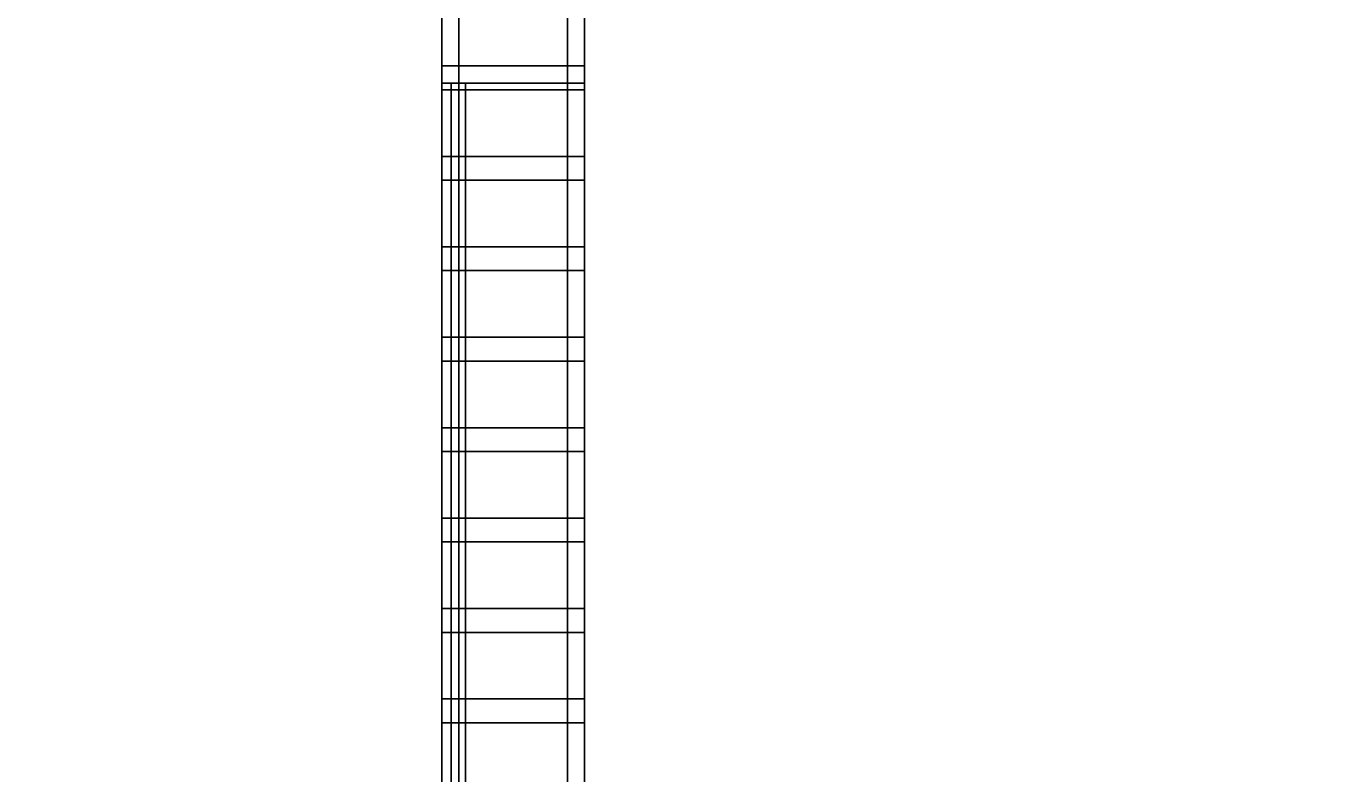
# Model space of a CAD drawing. Extents: x 0 to 4956, y -4930 to 0.
# Drawn here: x 1364 to 2729, y -2613 to -1827 of the extents above; entities that cross this region are included whole.
import ezdxf

# ---------------------------------------------------------------- set-up
doc = ezdxf.new("R2010")
doc.units = 0
for name, color, linetype in [('LAYER0', 7, 'CONTINUOUS'), ('LAYER1278', 45, 'CONTINUOUS'), ('LAYER1281', 45, 'CONTINUOUS'), ('LAYER1284', 45, 'CONTINUOUS'), ('LAYER1286', 45, 'CONTINUOUS'), ('LAYER1289', 45, 'CONTINUOUS'), ('LAYER1293', 45, 'CONTINUOUS'), ('LAYER1294', 45, 'CONTINUOUS'), ('LAYER1296', 45, 'CONTINUOUS'), ('LAYER1297', 45, 'CONTINUOUS'), ('LAYER1298', 45, 'CONTINUOUS'), ('LAYER1299', 45, 'CONTINUOUS'), ('LAYER1300', 45, 'CONTINUOUS'), ('LAYER1306', 45, 'CONTINUOUS'), ('LAYER1307', 45, 'CONTINUOUS'), ('LAYER1313', 45, 'CONTINUOUS'), ('LAYER1314', 45, 'CONTINUOUS'), ('LAYER1315', 45, 'CONTINUOUS'), ('LAYER1316', 45, 'CONTINUOUS'), ('LAYER1317', 45, 'CONTINUOUS'), ('LAYER1318', 45, 'CONTINUOUS'), ('LAYER1319', 45, 'CONTINUOUS'), ('LAYER1320', 45, 'CONTINUOUS'), ('LAYER1327', 45, 'CONTINUOUS'), ('LAYER1328', 45, 'CONTINUOUS'), ('LAYER1329', 45, 'CONTINUOUS'), ('LAYER1330', 45, 'CONTINUOUS'), ('LAYER1331', 45, 'CONTINUOUS'), ('LAYER1332', 45, 'CONTINUOUS'), ('LAYER1333', 45, 'CONTINUOUS'), ('LAYER1334', 45, 'CONTINUOUS')]:
    doc.layers.add(name, color=color, linetype=linetype)

msp = doc.modelspace()

# ---------------------------------------------------------------- linework, layer by layer
at = {"layer": 'LAYER0', "invisible_edges": 1}
for points in [[(4956, 0), (0, -4930), (0, 0), (4956, 0)], [(4956, -4930, 5), (0, 0, 5), (0, -4930, 5), (4956, -4930, 5)], [(0, 0, 5), (4956, -4930, 5), (4956, 0, 5), (0, 0, 5)], [(0, -4930), (4956, 0), (4956, -4930), (0, -4930)]]:
    msp.add_3dface(points, dxfattribs=at)
at = {"layer": 'LAYER1278', "invisible_edges": 1}
for points in [[(1801, -3389, 2549), (1819, -1394, 2549), (1819, -3389, 2549), (1801, -3389, 2549)], [(1819, -1394, 2549), (1801, -3389, 2549), (1801, -1394, 2549), (1819, -1394, 2549)], [(1801, -1394, 2649), (1819, -3389, 2649), (1819, -1394, 2649), (1801, -1394, 2649)], [(1819, -3389, 2649), (1801, -1394, 2649), (1801, -3389, 2649), (1819, -3389, 2649)], [(1801, -3389, 2549), (1801, -1394, 2649), (1801, -1394, 2549), (1801, -3389, 2549)], [(1801, -1394, 2649), (1801, -3389, 2549), (1801, -3389, 2649), (1801, -1394, 2649)], [(1819, -3389, 2649), (1819, -1394, 2549), (1819, -1394, 2649), (1819, -3389, 2649)], [(1819, -1394, 2549), (1819, -3389, 2649), (1819, -3389, 2549), (1819, -1394, 2549)]]:
    msp.add_3dface(points, dxfattribs=at)
at = {"layer": 'LAYER1281', "invisible_edges": 1}
for points in [[(1801, -3389, 5), (1819, -1412, 5), (1819, -3389, 5), (1801, -3389, 5)], [(1819, -1412, 5), (1801, -3389, 5), (1801, -1412, 5), (1819, -1412, 5)], [(1801, -1412, 75), (1819, -3389, 75), (1819, -1412, 75), (1801, -1412, 75)], [(1819, -3389, 75), (1801, -1412, 75), (1801, -3389, 75), (1819, -3389, 75)], [(1801, -3389, 5), (1801, -1412, 75), (1801, -1412, 5), (1801, -3389, 5)], [(1801, -1412, 75), (1801, -3389, 5), (1801, -3389, 75), (1801, -1412, 75)], [(1819, -3389, 75), (1819, -1412, 5), (1819, -1412, 75), (1819, -3389, 75)], [(1819, -1412, 5), (1819, -3389, 75), (1819, -3389, 5), (1819, -1412, 5)]]:
    msp.add_3dface(points, dxfattribs=at)
at = {"layer": 'LAYER1284', "invisible_edges": 1}
for points in [[(1811, -3111, 1857), (1811, -1887, 1123), (1811, -3111, 1123), (1811, -3111, 1857)], [(1811, -1887, 1123), (1811, -3111, 1857), (1811, -1887, 1857), (1811, -1887, 1123)], [(1826, -3111, 1123), (1811, -1887, 1123), (1826, -1887, 1123), (1826, -3111, 1123)], [(1811, -1887, 1123), (1826, -3111, 1123), (1811, -3111, 1123), (1811, -1887, 1123)], [(1826, -1887, 1857), (1811, -1887, 1123), (1811, -1887, 1857), (1826, -1887, 1857)], [(1811, -1887, 1123), (1826, -1887, 1857), (1826, -1887, 1123), (1811, -1887, 1123)], [(1811, -3111, 1857), (1826, -1887, 1857), (1811, -1887, 1857), (1811, -3111, 1857)], [(1826, -1887, 1857), (1811, -3111, 1857), (1826, -3111, 1857), (1826, -1887, 1857)], [(1826, -1887, 1857), (1826, -3111, 1123), (1826, -1887, 1123), (1826, -1887, 1857)], [(1826, -3111, 1123), (1826, -1887, 1857), (1826, -3111, 1857), (1826, -3111, 1123)]]:
    msp.add_3dface(points, dxfattribs=at)
at = {"layer": 'LAYER1286', "invisible_edges": 1}
for points in [[(1933, -3389, 2549), (1951, -1544, 2549), (1951, -3389, 2549), (1933, -3389, 2549)], [(1951, -1544, 2549), (1933, -3389, 2549), (1933, -1544, 2549), (1951, -1544, 2549)], [(1933, -1544, 2649), (1951, -3389, 2649), (1951, -1544, 2649), (1933, -1544, 2649)], [(1951, -3389, 2649), (1933, -1544, 2649), (1933, -3389, 2649), (1951, -3389, 2649)], [(1933, -3389, 2549), (1933, -1544, 2649), (1933, -1544, 2549), (1933, -3389, 2549)], [(1933, -1544, 2649), (1933, -3389, 2549), (1933, -3389, 2649), (1933, -1544, 2649)], [(1951, -3389, 2649), (1951, -1544, 2549), (1951, -1544, 2649), (1951, -3389, 2649)], [(1951, -1544, 2549), (1951, -3389, 2649), (1951, -3389, 2549), (1951, -1544, 2549)]]:
    msp.add_3dface(points, dxfattribs=at)
at = {"layer": 'LAYER1289', "invisible_edges": 1}
for points in [[(1951, -3129, 1857), (1801, -1869, 1857), (1951, -1869, 1857), (1951, -3129, 1857)], [(1801, -1869, 1857), (1951, -3129, 1857), (1801, -3129, 1857), (1801, -1869, 1857)], [(1951, -1869, 1875), (1801, -1869, 1857), (1801, -1869, 1875), (1951, -1869, 1875)], [(1801, -1869, 1857), (1951, -1869, 1875), (1951, -1869, 1857), (1801, -1869, 1857)], [(1801, -3129, 1875), (1801, -1869, 1857), (1801, -3129, 1857), (1801, -3129, 1875)], [(1801, -1869, 1857), (1801, -3129, 1875), (1801, -1869, 1875), (1801, -1869, 1857)], [(1801, -3129, 1875), (1951, -1869, 1875), (1801, -1869, 1875), (1801, -3129, 1875)], [(1951, -1869, 1875), (1801, -3129, 1875), (1951, -3129, 1875), (1951, -1869, 1875)], [(1951, -1869, 1875), (1951, -3129, 1857), (1951, -1869, 1857), (1951, -1869, 1875)], [(1951, -3129, 1857), (1951, -1869, 1875), (1951, -3129, 1875), (1951, -3129, 1857)]]:
    msp.add_3dface(points, dxfattribs=at)
at = {"layer": 'LAYER1293', "invisible_edges": 1}
for points in [[(1951, -3129, 1105), (1801, -1869, 1105), (1951, -1869, 1105), (1951, -3129, 1105)], [(1801, -1869, 1105), (1951, -3129, 1105), (1801, -3129, 1105), (1801, -1869, 1105)], [(1951, -1869, 1123), (1801, -1869, 1105), (1801, -1869, 1123), (1951, -1869, 1123)], [(1801, -1869, 1105), (1951, -1869, 1123), (1951, -1869, 1105), (1801, -1869, 1105)], [(1801, -3129, 1123), (1801, -1869, 1105), (1801, -3129, 1105), (1801, -3129, 1123)], [(1801, -1869, 1105), (1801, -3129, 1123), (1801, -1869, 1123), (1801, -1869, 1105)], [(1801, -3129, 1123), (1951, -1869, 1123), (1801, -1869, 1123), (1801, -3129, 1123)], [(1951, -1869, 1123), (1801, -3129, 1123), (1951, -3129, 1123), (1951, -1869, 1123)], [(1951, -1869, 1123), (1951, -3129, 1105), (1951, -1869, 1105), (1951, -1869, 1123)], [(1951, -3129, 1105), (1951, -1869, 1123), (1951, -3129, 1123), (1951, -3129, 1105)]]:
    msp.add_3dface(points, dxfattribs=at)
at = {"layer": 'LAYER1294', "invisible_edges": 1}
for points in [[(1933, -2534, 2534), (1933, -2464, 1893), (1933, -2534, 1893), (1933, -2534, 2534)], [(1933, -2464, 1893), (1933, -2534, 2534), (1933, -2464, 2534), (1933, -2464, 1893)], [(1951, -2534, 1893), (1933, -2464, 1893), (1951, -2464, 1893), (1951, -2534, 1893)], [(1933, -2464, 1893), (1951, -2534, 1893), (1933, -2534, 1893), (1933, -2464, 1893)], [(1951, -2464, 2534), (1933, -2464, 1893), (1933, -2464, 2534), (1951, -2464, 2534)], [(1933, -2464, 1893), (1951, -2464, 2534), (1951, -2464, 1893), (1933, -2464, 1893)], [(1933, -2534, 2534), (1951, -2464, 2534), (1933, -2464, 2534), (1933, -2534, 2534)], [(1951, -2464, 2534), (1933, -2534, 2534), (1951, -2534, 2534), (1951, -2464, 2534)], [(1951, -2464, 2534), (1951, -2534, 1893), (1951, -2464, 1893), (1951, -2464, 2534)], [(1951, -2534, 1893), (1951, -2464, 2534), (1951, -2534, 2534), (1951, -2534, 1893)], [(1951, -2534, 1893), (1933, -2534, 2534), (1933, -2534, 1893), (1951, -2534, 1893)], [(1933, -2534, 2534), (1951, -2534, 1893), (1951, -2534, 2534), (1933, -2534, 2534)]]:
    msp.add_3dface(points, dxfattribs=at)
at = {"layer": 'LAYER1296', "invisible_edges": 1}
for points in [[(1951, -3389, 75), (1801, -1394, 75), (1951, -1394, 75), (1951, -3389, 75)], [(1801, -1394, 75), (1951, -3389, 75), (1801, -3389, 75), (1801, -1394, 75)], [(1801, -3389, 90), (1801, -1394, 75), (1801, -3389, 75), (1801, -3389, 90)], [(1801, -1394, 75), (1801, -3389, 90), (1801, -1394, 90), (1801, -1394, 75)], [(1801, -3389, 90), (1951, -1394, 90), (1801, -1394, 90), (1801, -3389, 90)], [(1951, -1394, 90), (1801, -3389, 90), (1951, -3389, 90), (1951, -1394, 90)], [(1951, -1394, 90), (1951, -3389, 75), (1951, -1394, 75), (1951, -1394, 90)], [(1951, -3389, 75), (1951, -1394, 90), (1951, -3389, 90), (1951, -3389, 75)]]:
    msp.add_3dface(points, dxfattribs=at)
at = {"layer": 'LAYER1297', "invisible_edges": 1}
for points in [[(1951, -1869, 1123), (1801, -1887, 1123), (1801, -1869, 1123), (1951, -1869, 1123)], [(1801, -1887, 1123), (1951, -1869, 1123), (1951, -1887, 1123), (1801, -1887, 1123)], [(1801, -1869, 1857), (1801, -1887, 1123), (1801, -1887, 1857), (1801, -1869, 1857)], [(1801, -1887, 1123), (1801, -1869, 1857), (1801, -1869, 1123), (1801, -1887, 1123)], [(1951, -1887, 1857), (1801, -1869, 1857), (1801, -1887, 1857), (1951, -1887, 1857)], [(1801, -1869, 1857), (1951, -1887, 1857), (1951, -1869, 1857), (1801, -1869, 1857)], [(1801, -1869, 1857), (1951, -1869, 1123), (1801, -1869, 1123), (1801, -1869, 1857)], [(1951, -1869, 1123), (1801, -1869, 1857), (1951, -1869, 1857), (1951, -1869, 1123)], [(1951, -1869, 1123), (1951, -1887, 1857), (1951, -1887, 1123), (1951, -1869, 1123)], [(1951, -1887, 1857), (1951, -1869, 1123), (1951, -1869, 1857), (1951, -1887, 1857)], [(1951, -1887, 1857), (1801, -1887, 1123), (1951, -1887, 1123), (1951, -1887, 1857)], [(1801, -1887, 1123), (1951, -1887, 1857), (1801, -1887, 1857), (1801, -1887, 1123)]]:
    msp.add_3dface(points, dxfattribs=at)
at = {"layer": 'LAYER1298', "invisible_edges": 1}
for points in [[(1951, -3389, 2534), (1801, -1394, 2534), (1951, -1394, 2534), (1951, -3389, 2534)], [(1801, -1394, 2534), (1951, -3389, 2534), (1801, -3389, 2534), (1801, -1394, 2534)], [(1801, -3389, 2549), (1801, -1394, 2534), (1801, -3389, 2534), (1801, -3389, 2549)], [(1801, -1394, 2534), (1801, -3389, 2549), (1801, -1394, 2549), (1801, -1394, 2534)], [(1801, -3389, 2549), (1951, -1394, 2549), (1801, -1394, 2549), (1801, -3389, 2549)], [(1951, -1394, 2549), (1801, -3389, 2549), (1951, -3389, 2549), (1951, -1394, 2549)], [(1951, -1394, 2549), (1951, -3389, 2534), (1951, -1394, 2534), (1951, -1394, 2549)], [(1951, -3389, 2534), (1951, -1394, 2549), (1951, -3389, 2549), (1951, -3389, 2534)]]:
    msp.add_3dface(points, dxfattribs=at)
at = {"layer": 'LAYER1299', "invisible_edges": 1}
for points in [[(1933, -3389, 5), (1951, -1412, 5), (1951, -3389, 5), (1933, -3389, 5)], [(1951, -1412, 5), (1933, -3389, 5), (1933, -1412, 5), (1951, -1412, 5)], [(1933, -1412, 75), (1951, -3389, 75), (1951, -1412, 75), (1933, -1412, 75)], [(1951, -3389, 75), (1933, -1412, 75), (1933, -3389, 75), (1951, -3389, 75)], [(1933, -3389, 5), (1933, -1412, 75), (1933, -1412, 5), (1933, -3389, 5)], [(1933, -1412, 75), (1933, -3389, 5), (1933, -3389, 75), (1933, -1412, 75)], [(1951, -3389, 75), (1951, -1412, 5), (1951, -1412, 75), (1951, -3389, 75)], [(1951, -1412, 5), (1951, -3389, 75), (1951, -3389, 5), (1951, -1412, 5)]]:
    msp.add_3dface(points, dxfattribs=at)
at = {"layer": 'LAYER1300', "invisible_edges": 1}
for points in [[(1801, -2534, 2534), (1801, -2464, 1875), (1801, -2534, 1875), (1801, -2534, 2534)], [(1801, -2464, 1875), (1801, -2534, 2534), (1801, -2464, 2534), (1801, -2464, 1875)], [(1819, -2534, 1875), (1801, -2464, 1875), (1819, -2464, 1875), (1819, -2534, 1875)], [(1801, -2464, 1875), (1819, -2534, 1875), (1801, -2534, 1875), (1801, -2464, 1875)], [(1819, -2464, 2534), (1801, -2464, 1875), (1801, -2464, 2534), (1819, -2464, 2534)], [(1801, -2464, 1875), (1819, -2464, 2534), (1819, -2464, 1875), (1801, -2464, 1875)], [(1801, -2534, 2534), (1819, -2464, 2534), (1801, -2464, 2534), (1801, -2534, 2534)], [(1819, -2464, 2534), (1801, -2534, 2534), (1819, -2534, 2534), (1819, -2464, 2534)], [(1819, -2464, 2534), (1819, -2534, 1875), (1819, -2464, 1875), (1819, -2464, 2534)], [(1819, -2534, 1875), (1819, -2464, 2534), (1819, -2534, 2534), (1819, -2534, 1875)], [(1819, -2534, 1875), (1801, -2534, 2534), (1801, -2534, 1875), (1819, -2534, 1875)], [(1801, -2534, 2534), (1819, -2534, 1875), (1819, -2534, 2534), (1801, -2534, 2534)]]:
    msp.add_3dface(points, dxfattribs=at)
at = {"layer": 'LAYER1306', "invisible_edges": 1}
for points in [[(1951, -3129, 1087), (1801, -1869, 1087), (1951, -1869, 1087), (1951, -3129, 1087)], [(1801, -1869, 1087), (1951, -3129, 1087), (1801, -3129, 1087), (1801, -1869, 1087)], [(1951, -1869, 1105), (1801, -1869, 1087), (1801, -1869, 1105), (1951, -1869, 1105)], [(1801, -1869, 1087), (1951, -1869, 1105), (1951, -1869, 1087), (1801, -1869, 1087)], [(1801, -3129, 1105), (1801, -1869, 1087), (1801, -3129, 1087), (1801, -3129, 1105)], [(1801, -1869, 1087), (1801, -3129, 1105), (1801, -1869, 1105), (1801, -1869, 1087)], [(1801, -3129, 1105), (1951, -1869, 1105), (1801, -1869, 1105), (1801, -3129, 1105)], [(1951, -1869, 1105), (1801, -3129, 1105), (1951, -3129, 1105), (1951, -1869, 1105)], [(1951, -1869, 1105), (1951, -3129, 1087), (1951, -1869, 1087), (1951, -1869, 1105)], [(1951, -3129, 1087), (1951, -1869, 1105), (1951, -3129, 1105), (1951, -3129, 1087)]]:
    msp.add_3dface(points, dxfattribs=at)
at = {"layer": 'LAYER1307', "invisible_edges": 1}
for points in [[(1951, -3129, 1875), (1801, -1869, 1875), (1951, -1869, 1875), (1951, -3129, 1875)], [(1801, -1869, 1875), (1951, -3129, 1875), (1801, -3129, 1875), (1801, -1869, 1875)], [(1951, -1869, 1893), (1801, -1869, 1875), (1801, -1869, 1893), (1951, -1869, 1893)], [(1801, -1869, 1875), (1951, -1869, 1893), (1951, -1869, 1875), (1801, -1869, 1875)], [(1801, -3129, 1893), (1801, -1869, 1875), (1801, -3129, 1875), (1801, -3129, 1893)], [(1801, -1869, 1875), (1801, -3129, 1893), (1801, -1869, 1893), (1801, -1869, 1875)], [(1801, -3129, 1893), (1951, -1869, 1893), (1801, -1869, 1893), (1801, -3129, 1893)], [(1951, -1869, 1893), (1801, -3129, 1893), (1951, -3129, 1893), (1951, -1869, 1893)], [(1951, -1869, 1893), (1951, -3129, 1875), (1951, -1869, 1875), (1951, -1869, 1893)], [(1951, -3129, 1875), (1951, -1869, 1893), (1951, -3129, 1893), (1951, -3129, 1875)]]:
    msp.add_3dface(points, dxfattribs=at)
at = {"layer": 'LAYER1313', "invisible_edges": 1}
for points in [[(1951, -2534, 1893), (1801, -2534, 2534), (1951, -2534, 2534), (1951, -2534, 1893)], [(1801, -2534, 2534), (1951, -2534, 1893), (1801, -2534, 1893), (1801, -2534, 2534)], [(1951, -2559, 2534), (1801, -2534, 2534), (1801, -2559, 2534), (1951, -2559, 2534)], [(1801, -2534, 2534), (1951, -2559, 2534), (1951, -2534, 2534), (1801, -2534, 2534)], [(1801, -2559, 1893), (1801, -2534, 2534), (1801, -2534, 1893), (1801, -2559, 1893)], [(1801, -2534, 2534), (1801, -2559, 1893), (1801, -2559, 2534), (1801, -2534, 2534)], [(1951, -2534, 1893), (1801, -2559, 1893), (1801, -2534, 1893), (1951, -2534, 1893)], [(1801, -2559, 1893), (1951, -2534, 1893), (1951, -2559, 1893), (1801, -2559, 1893)], [(1951, -2559, 2534), (1951, -2534, 1893), (1951, -2534, 2534), (1951, -2559, 2534)], [(1951, -2534, 1893), (1951, -2559, 2534), (1951, -2559, 1893), (1951, -2534, 1893)], [(1801, -2559, 1893), (1951, -2559, 2534), (1801, -2559, 2534), (1801, -2559, 1893)], [(1951, -2559, 2534), (1801, -2559, 1893), (1951, -2559, 1893), (1951, -2559, 2534)]]:
    msp.add_3dface(points, dxfattribs=at)
at = {"layer": 'LAYER1314', "invisible_edges": 1}
for points in [[(1951, -2439, 1893), (1801, -2439, 2534), (1951, -2439, 2534), (1951, -2439, 1893)], [(1801, -2439, 2534), (1951, -2439, 1893), (1801, -2439, 1893), (1801, -2439, 2534)], [(1951, -2464, 2534), (1801, -2439, 2534), (1801, -2464, 2534), (1951, -2464, 2534)], [(1801, -2439, 2534), (1951, -2464, 2534), (1951, -2439, 2534), (1801, -2439, 2534)], [(1801, -2464, 1893), (1801, -2439, 2534), (1801, -2439, 1893), (1801, -2464, 1893)], [(1801, -2439, 2534), (1801, -2464, 1893), (1801, -2464, 2534), (1801, -2439, 2534)], [(1951, -2439, 1893), (1801, -2464, 1893), (1801, -2439, 1893), (1951, -2439, 1893)], [(1801, -2464, 1893), (1951, -2439, 1893), (1951, -2464, 1893), (1801, -2464, 1893)], [(1951, -2464, 2534), (1951, -2439, 1893), (1951, -2439, 2534), (1951, -2464, 2534)], [(1951, -2439, 1893), (1951, -2464, 2534), (1951, -2464, 1893), (1951, -2439, 1893)], [(1801, -2464, 1893), (1951, -2464, 2534), (1801, -2464, 2534), (1801, -2464, 1893)], [(1951, -2464, 2534), (1801, -2464, 1893), (1951, -2464, 1893), (1951, -2464, 2534)]]:
    msp.add_3dface(points, dxfattribs=at)
at = {"layer": 'LAYER1315', "invisible_edges": 1}
for points in [[(1951, -2344, 1893), (1801, -2344, 2534), (1951, -2344, 2534), (1951, -2344, 1893)], [(1801, -2344, 2534), (1951, -2344, 1893), (1801, -2344, 1893), (1801, -2344, 2534)], [(1951, -2369, 2534), (1801, -2344, 2534), (1801, -2369, 2534), (1951, -2369, 2534)], [(1801, -2344, 2534), (1951, -2369, 2534), (1951, -2344, 2534), (1801, -2344, 2534)], [(1801, -2369, 1893), (1801, -2344, 2534), (1801, -2344, 1893), (1801, -2369, 1893)], [(1801, -2344, 2534), (1801, -2369, 1893), (1801, -2369, 2534), (1801, -2344, 2534)], [(1951, -2344, 1893), (1801, -2369, 1893), (1801, -2344, 1893), (1951, -2344, 1893)], [(1801, -2369, 1893), (1951, -2344, 1893), (1951, -2369, 1893), (1801, -2369, 1893)], [(1951, -2369, 2534), (1951, -2344, 1893), (1951, -2344, 2534), (1951, -2369, 2534)], [(1951, -2344, 1893), (1951, -2369, 2534), (1951, -2369, 1893), (1951, -2344, 1893)], [(1801, -2369, 1893), (1951, -2369, 2534), (1801, -2369, 2534), (1801, -2369, 1893)], [(1951, -2369, 2534), (1801, -2369, 1893), (1951, -2369, 1893), (1951, -2369, 2534)]]:
    msp.add_3dface(points, dxfattribs=at)
at = {"layer": 'LAYER1316', "invisible_edges": 1}
for points in [[(1951, -2249, 1893), (1801, -2249, 2534), (1951, -2249, 2534), (1951, -2249, 1893)], [(1801, -2249, 2534), (1951, -2249, 1893), (1801, -2249, 1893), (1801, -2249, 2534)], [(1951, -2274, 2534), (1801, -2249, 2534), (1801, -2274, 2534), (1951, -2274, 2534)], [(1801, -2249, 2534), (1951, -2274, 2534), (1951, -2249, 2534), (1801, -2249, 2534)], [(1801, -2274, 1893), (1801, -2249, 2534), (1801, -2249, 1893), (1801, -2274, 1893)], [(1801, -2249, 2534), (1801, -2274, 1893), (1801, -2274, 2534), (1801, -2249, 2534)], [(1951, -2249, 1893), (1801, -2274, 1893), (1801, -2249, 1893), (1951, -2249, 1893)], [(1801, -2274, 1893), (1951, -2249, 1893), (1951, -2274, 1893), (1801, -2274, 1893)], [(1951, -2274, 2534), (1951, -2249, 1893), (1951, -2249, 2534), (1951, -2274, 2534)], [(1951, -2249, 1893), (1951, -2274, 2534), (1951, -2274, 1893), (1951, -2249, 1893)], [(1801, -2274, 1893), (1951, -2274, 2534), (1801, -2274, 2534), (1801, -2274, 1893)], [(1951, -2274, 2534), (1801, -2274, 1893), (1951, -2274, 1893), (1951, -2274, 2534)]]:
    msp.add_3dface(points, dxfattribs=at)
at = {"layer": 'LAYER1317', "invisible_edges": 1}
for points in [[(1951, -2154, 1893), (1801, -2154, 2534), (1951, -2154, 2534), (1951, -2154, 1893)], [(1801, -2154, 2534), (1951, -2154, 1893), (1801, -2154, 1893), (1801, -2154, 2534)], [(1951, -2179, 2534), (1801, -2154, 2534), (1801, -2179, 2534), (1951, -2179, 2534)], [(1801, -2154, 2534), (1951, -2179, 2534), (1951, -2154, 2534), (1801, -2154, 2534)], [(1801, -2179, 1893), (1801, -2154, 2534), (1801, -2154, 1893), (1801, -2179, 1893)], [(1801, -2154, 2534), (1801, -2179, 1893), (1801, -2179, 2534), (1801, -2154, 2534)], [(1951, -2154, 1893), (1801, -2179, 1893), (1801, -2154, 1893), (1951, -2154, 1893)], [(1801, -2179, 1893), (1951, -2154, 1893), (1951, -2179, 1893), (1801, -2179, 1893)], [(1951, -2179, 2534), (1951, -2154, 1893), (1951, -2154, 2534), (1951, -2179, 2534)], [(1951, -2154, 1893), (1951, -2179, 2534), (1951, -2179, 1893), (1951, -2154, 1893)], [(1801, -2179, 1893), (1951, -2179, 2534), (1801, -2179, 2534), (1801, -2179, 1893)], [(1951, -2179, 2534), (1801, -2179, 1893), (1951, -2179, 1893), (1951, -2179, 2534)]]:
    msp.add_3dface(points, dxfattribs=at)
at = {"layer": 'LAYER1318', "invisible_edges": 1}
for points in [[(1951, -2059, 1893), (1801, -2059, 2534), (1951, -2059, 2534), (1951, -2059, 1893)], [(1801, -2059, 2534), (1951, -2059, 1893), (1801, -2059, 1893), (1801, -2059, 2534)], [(1951, -2084, 2534), (1801, -2059, 2534), (1801, -2084, 2534), (1951, -2084, 2534)], [(1801, -2059, 2534), (1951, -2084, 2534), (1951, -2059, 2534), (1801, -2059, 2534)], [(1801, -2084, 1893), (1801, -2059, 2534), (1801, -2059, 1893), (1801, -2084, 1893)], [(1801, -2059, 2534), (1801, -2084, 1893), (1801, -2084, 2534), (1801, -2059, 2534)], [(1951, -2059, 1893), (1801, -2084, 1893), (1801, -2059, 1893), (1951, -2059, 1893)], [(1801, -2084, 1893), (1951, -2059, 1893), (1951, -2084, 1893), (1801, -2084, 1893)], [(1951, -2084, 2534), (1951, -2059, 1893), (1951, -2059, 2534), (1951, -2084, 2534)], [(1951, -2059, 1893), (1951, -2084, 2534), (1951, -2084, 1893), (1951, -2059, 1893)], [(1801, -2084, 1893), (1951, -2084, 2534), (1801, -2084, 2534), (1801, -2084, 1893)], [(1951, -2084, 2534), (1801, -2084, 1893), (1951, -2084, 1893), (1951, -2084, 2534)]]:
    msp.add_3dface(points, dxfattribs=at)
at = {"layer": 'LAYER1319', "invisible_edges": 1}
for points in [[(1951, -1964, 1893), (1801, -1964, 2534), (1951, -1964, 2534), (1951, -1964, 1893)], [(1801, -1964, 2534), (1951, -1964, 1893), (1801, -1964, 1893), (1801, -1964, 2534)], [(1951, -1989, 2534), (1801, -1964, 2534), (1801, -1989, 2534), (1951, -1989, 2534)], [(1801, -1964, 2534), (1951, -1989, 2534), (1951, -1964, 2534), (1801, -1964, 2534)], [(1801, -1989, 1893), (1801, -1964, 2534), (1801, -1964, 1893), (1801, -1989, 1893)], [(1801, -1964, 2534), (1801, -1989, 1893), (1801, -1989, 2534), (1801, -1964, 2534)], [(1951, -1964, 1893), (1801, -1989, 1893), (1801, -1964, 1893), (1951, -1964, 1893)], [(1801, -1989, 1893), (1951, -1964, 1893), (1951, -1989, 1893), (1801, -1989, 1893)], [(1951, -1989, 2534), (1951, -1964, 1893), (1951, -1964, 2534), (1951, -1989, 2534)], [(1951, -1964, 1893), (1951, -1989, 2534), (1951, -1989, 1893), (1951, -1964, 1893)], [(1801, -1989, 1893), (1951, -1989, 2534), (1801, -1989, 2534), (1801, -1989, 1893)], [(1951, -1989, 2534), (1801, -1989, 1893), (1951, -1989, 1893), (1951, -1989, 2534)]]:
    msp.add_3dface(points, dxfattribs=at)
at = {"layer": 'LAYER1320', "invisible_edges": 1}
for points in [[(1951, -1869, 1893), (1801, -1869, 2534), (1951, -1869, 2534), (1951, -1869, 1893)], [(1801, -1869, 2534), (1951, -1869, 1893), (1801, -1869, 1893), (1801, -1869, 2534)], [(1951, -1894, 2534), (1801, -1869, 2534), (1801, -1894, 2534), (1951, -1894, 2534)], [(1801, -1869, 2534), (1951, -1894, 2534), (1951, -1869, 2534), (1801, -1869, 2534)], [(1801, -1894, 1893), (1801, -1869, 2534), (1801, -1869, 1893), (1801, -1894, 1893)], [(1801, -1869, 2534), (1801, -1894, 1893), (1801, -1894, 2534), (1801, -1869, 2534)], [(1951, -1869, 1893), (1801, -1894, 1893), (1801, -1869, 1893), (1951, -1869, 1893)], [(1801, -1894, 1893), (1951, -1869, 1893), (1951, -1894, 1893), (1801, -1894, 1893)], [(1951, -1894, 2534), (1951, -1869, 1893), (1951, -1869, 2534), (1951, -1894, 2534)], [(1951, -1869, 1893), (1951, -1894, 2534), (1951, -1894, 1893), (1951, -1869, 1893)], [(1801, -1894, 1893), (1951, -1894, 2534), (1801, -1894, 2534), (1801, -1894, 1893)], [(1951, -1894, 2534), (1801, -1894, 1893), (1951, -1894, 1893), (1951, -1894, 2534)]]:
    msp.add_3dface(points, dxfattribs=at)
at = {"layer": 'LAYER1327', "invisible_edges": 1}
for points in [[(1951, -2534, 90), (1801, -2534, 1087), (1951, -2534, 1087), (1951, -2534, 90)], [(1801, -2534, 1087), (1951, -2534, 90), (1801, -2534, 90), (1801, -2534, 1087)], [(1951, -2559, 1087), (1801, -2534, 1087), (1801, -2559, 1087), (1951, -2559, 1087)], [(1801, -2534, 1087), (1951, -2559, 1087), (1951, -2534, 1087), (1801, -2534, 1087)], [(1801, -2559, 90), (1801, -2534, 1087), (1801, -2534, 90), (1801, -2559, 90)], [(1801, -2534, 1087), (1801, -2559, 90), (1801, -2559, 1087), (1801, -2534, 1087)], [(1951, -2534, 90), (1801, -2559, 90), (1801, -2534, 90), (1951, -2534, 90)], [(1801, -2559, 90), (1951, -2534, 90), (1951, -2559, 90), (1801, -2559, 90)], [(1951, -2559, 1087), (1951, -2534, 90), (1951, -2534, 1087), (1951, -2559, 1087)], [(1951, -2534, 90), (1951, -2559, 1087), (1951, -2559, 90), (1951, -2534, 90)], [(1801, -2559, 90), (1951, -2559, 1087), (1801, -2559, 1087), (1801, -2559, 90)], [(1951, -2559, 1087), (1801, -2559, 90), (1951, -2559, 90), (1951, -2559, 1087)]]:
    msp.add_3dface(points, dxfattribs=at)
at = {"layer": 'LAYER1328', "invisible_edges": 1}
for points in [[(1951, -2439, 90), (1801, -2439, 1087), (1951, -2439, 1087), (1951, -2439, 90)], [(1801, -2439, 1087), (1951, -2439, 90), (1801, -2439, 90), (1801, -2439, 1087)], [(1951, -2464, 1087), (1801, -2439, 1087), (1801, -2464, 1087), (1951, -2464, 1087)], [(1801, -2439, 1087), (1951, -2464, 1087), (1951, -2439, 1087), (1801, -2439, 1087)], [(1801, -2464, 90), (1801, -2439, 1087), (1801, -2439, 90), (1801, -2464, 90)], [(1801, -2439, 1087), (1801, -2464, 90), (1801, -2464, 1087), (1801, -2439, 1087)], [(1951, -2439, 90), (1801, -2464, 90), (1801, -2439, 90), (1951, -2439, 90)], [(1801, -2464, 90), (1951, -2439, 90), (1951, -2464, 90), (1801, -2464, 90)], [(1951, -2464, 1087), (1951, -2439, 90), (1951, -2439, 1087), (1951, -2464, 1087)], [(1951, -2439, 90), (1951, -2464, 1087), (1951, -2464, 90), (1951, -2439, 90)], [(1801, -2464, 90), (1951, -2464, 1087), (1801, -2464, 1087), (1801, -2464, 90)], [(1951, -2464, 1087), (1801, -2464, 90), (1951, -2464, 90), (1951, -2464, 1087)]]:
    msp.add_3dface(points, dxfattribs=at)
at = {"layer": 'LAYER1329', "invisible_edges": 1}
for points in [[(1951, -2344, 90), (1801, -2344, 1087), (1951, -2344, 1087), (1951, -2344, 90)], [(1801, -2344, 1087), (1951, -2344, 90), (1801, -2344, 90), (1801, -2344, 1087)], [(1951, -2369, 1087), (1801, -2344, 1087), (1801, -2369, 1087), (1951, -2369, 1087)], [(1801, -2344, 1087), (1951, -2369, 1087), (1951, -2344, 1087), (1801, -2344, 1087)], [(1801, -2369, 90), (1801, -2344, 1087), (1801, -2344, 90), (1801, -2369, 90)], [(1801, -2344, 1087), (1801, -2369, 90), (1801, -2369, 1087), (1801, -2344, 1087)], [(1951, -2344, 90), (1801, -2369, 90), (1801, -2344, 90), (1951, -2344, 90)], [(1801, -2369, 90), (1951, -2344, 90), (1951, -2369, 90), (1801, -2369, 90)], [(1951, -2369, 1087), (1951, -2344, 90), (1951, -2344, 1087), (1951, -2369, 1087)], [(1951, -2344, 90), (1951, -2369, 1087), (1951, -2369, 90), (1951, -2344, 90)], [(1801, -2369, 90), (1951, -2369, 1087), (1801, -2369, 1087), (1801, -2369, 90)], [(1951, -2369, 1087), (1801, -2369, 90), (1951, -2369, 90), (1951, -2369, 1087)]]:
    msp.add_3dface(points, dxfattribs=at)
at = {"layer": 'LAYER1330', "invisible_edges": 1}
for points in [[(1951, -2249, 90), (1801, -2249, 1087), (1951, -2249, 1087), (1951, -2249, 90)], [(1801, -2249, 1087), (1951, -2249, 90), (1801, -2249, 90), (1801, -2249, 1087)], [(1951, -2274, 1087), (1801, -2249, 1087), (1801, -2274, 1087), (1951, -2274, 1087)], [(1801, -2249, 1087), (1951, -2274, 1087), (1951, -2249, 1087), (1801, -2249, 1087)], [(1801, -2274, 90), (1801, -2249, 1087), (1801, -2249, 90), (1801, -2274, 90)], [(1801, -2249, 1087), (1801, -2274, 90), (1801, -2274, 1087), (1801, -2249, 1087)], [(1951, -2249, 90), (1801, -2274, 90), (1801, -2249, 90), (1951, -2249, 90)], [(1801, -2274, 90), (1951, -2249, 90), (1951, -2274, 90), (1801, -2274, 90)], [(1951, -2274, 1087), (1951, -2249, 90), (1951, -2249, 1087), (1951, -2274, 1087)], [(1951, -2249, 90), (1951, -2274, 1087), (1951, -2274, 90), (1951, -2249, 90)], [(1801, -2274, 90), (1951, -2274, 1087), (1801, -2274, 1087), (1801, -2274, 90)], [(1951, -2274, 1087), (1801, -2274, 90), (1951, -2274, 90), (1951, -2274, 1087)]]:
    msp.add_3dface(points, dxfattribs=at)
at = {"layer": 'LAYER1331', "invisible_edges": 1}
for points in [[(1951, -2154, 90), (1801, -2154, 1087), (1951, -2154, 1087), (1951, -2154, 90)], [(1801, -2154, 1087), (1951, -2154, 90), (1801, -2154, 90), (1801, -2154, 1087)], [(1951, -2179, 1087), (1801, -2154, 1087), (1801, -2179, 1087), (1951, -2179, 1087)], [(1801, -2154, 1087), (1951, -2179, 1087), (1951, -2154, 1087), (1801, -2154, 1087)], [(1801, -2179, 90), (1801, -2154, 1087), (1801, -2154, 90), (1801, -2179, 90)], [(1801, -2154, 1087), (1801, -2179, 90), (1801, -2179, 1087), (1801, -2154, 1087)], [(1951, -2154, 90), (1801, -2179, 90), (1801, -2154, 90), (1951, -2154, 90)], [(1801, -2179, 90), (1951, -2154, 90), (1951, -2179, 90), (1801, -2179, 90)], [(1951, -2179, 1087), (1951, -2154, 90), (1951, -2154, 1087), (1951, -2179, 1087)], [(1951, -2154, 90), (1951, -2179, 1087), (1951, -2179, 90), (1951, -2154, 90)], [(1801, -2179, 90), (1951, -2179, 1087), (1801, -2179, 1087), (1801, -2179, 90)], [(1951, -2179, 1087), (1801, -2179, 90), (1951, -2179, 90), (1951, -2179, 1087)]]:
    msp.add_3dface(points, dxfattribs=at)
at = {"layer": 'LAYER1332', "invisible_edges": 1}
for points in [[(1951, -2059, 90), (1801, -2059, 1087), (1951, -2059, 1087), (1951, -2059, 90)], [(1801, -2059, 1087), (1951, -2059, 90), (1801, -2059, 90), (1801, -2059, 1087)], [(1951, -2084, 1087), (1801, -2059, 1087), (1801, -2084, 1087), (1951, -2084, 1087)], [(1801, -2059, 1087), (1951, -2084, 1087), (1951, -2059, 1087), (1801, -2059, 1087)], [(1801, -2084, 90), (1801, -2059, 1087), (1801, -2059, 90), (1801, -2084, 90)], [(1801, -2059, 1087), (1801, -2084, 90), (1801, -2084, 1087), (1801, -2059, 1087)], [(1951, -2059, 90), (1801, -2084, 90), (1801, -2059, 90), (1951, -2059, 90)], [(1801, -2084, 90), (1951, -2059, 90), (1951, -2084, 90), (1801, -2084, 90)], [(1951, -2084, 1087), (1951, -2059, 90), (1951, -2059, 1087), (1951, -2084, 1087)], [(1951, -2059, 90), (1951, -2084, 1087), (1951, -2084, 90), (1951, -2059, 90)], [(1801, -2084, 90), (1951, -2084, 1087), (1801, -2084, 1087), (1801, -2084, 90)], [(1951, -2084, 1087), (1801, -2084, 90), (1951, -2084, 90), (1951, -2084, 1087)]]:
    msp.add_3dface(points, dxfattribs=at)
at = {"layer": 'LAYER1333', "invisible_edges": 1}
for points in [[(1951, -1964, 90), (1801, -1964, 1087), (1951, -1964, 1087), (1951, -1964, 90)], [(1801, -1964, 1087), (1951, -1964, 90), (1801, -1964, 90), (1801, -1964, 1087)], [(1951, -1989, 1087), (1801, -1964, 1087), (1801, -1989, 1087), (1951, -1989, 1087)], [(1801, -1964, 1087), (1951, -1989, 1087), (1951, -1964, 1087), (1801, -1964, 1087)], [(1801, -1989, 90), (1801, -1964, 1087), (1801, -1964, 90), (1801, -1989, 90)], [(1801, -1964, 1087), (1801, -1989, 90), (1801, -1989, 1087), (1801, -1964, 1087)], [(1951, -1964, 90), (1801, -1989, 90), (1801, -1964, 90), (1951, -1964, 90)], [(1801, -1989, 90), (1951, -1964, 90), (1951, -1989, 90), (1801, -1989, 90)], [(1951, -1989, 1087), (1951, -1964, 90), (1951, -1964, 1087), (1951, -1989, 1087)], [(1951, -1964, 90), (1951, -1989, 1087), (1951, -1989, 90), (1951, -1964, 90)], [(1801, -1989, 90), (1951, -1989, 1087), (1801, -1989, 1087), (1801, -1989, 90)], [(1951, -1989, 1087), (1801, -1989, 90), (1951, -1989, 90), (1951, -1989, 1087)]]:
    msp.add_3dface(points, dxfattribs=at)
at = {"layer": 'LAYER1334', "invisible_edges": 1}
for points in [[(1951, -1869, 90), (1801, -1869, 1087), (1951, -1869, 1087), (1951, -1869, 90)], [(1801, -1869, 1087), (1951, -1869, 90), (1801, -1869, 90), (1801, -1869, 1087)], [(1951, -1894, 1087), (1801, -1869, 1087), (1801, -1894, 1087), (1951, -1894, 1087)], [(1801, -1869, 1087), (1951, -1894, 1087), (1951, -1869, 1087), (1801, -1869, 1087)], [(1801, -1894, 90), (1801, -1869, 1087), (1801, -1869, 90), (1801, -1894, 90)], [(1801, -1869, 1087), (1801, -1894, 90), (1801, -1894, 1087), (1801, -1869, 1087)], [(1951, -1869, 90), (1801, -1894, 90), (1801, -1869, 90), (1951, -1869, 90)], [(1801, -1894, 90), (1951, -1869, 90), (1951, -1894, 90), (1801, -1894, 90)], [(1951, -1894, 1087), (1951, -1869, 90), (1951, -1869, 1087), (1951, -1894, 1087)], [(1951, -1869, 90), (1951, -1894, 1087), (1951, -1894, 90), (1951, -1869, 90)], [(1801, -1894, 90), (1951, -1894, 1087), (1801, -1894, 1087), (1801, -1894, 90)], [(1951, -1894, 1087), (1801, -1894, 90), (1951, -1894, 90), (1951, -1894, 1087)]]:
    msp.add_3dface(points, dxfattribs=at)

doc.saveas('drawing.dxf')
